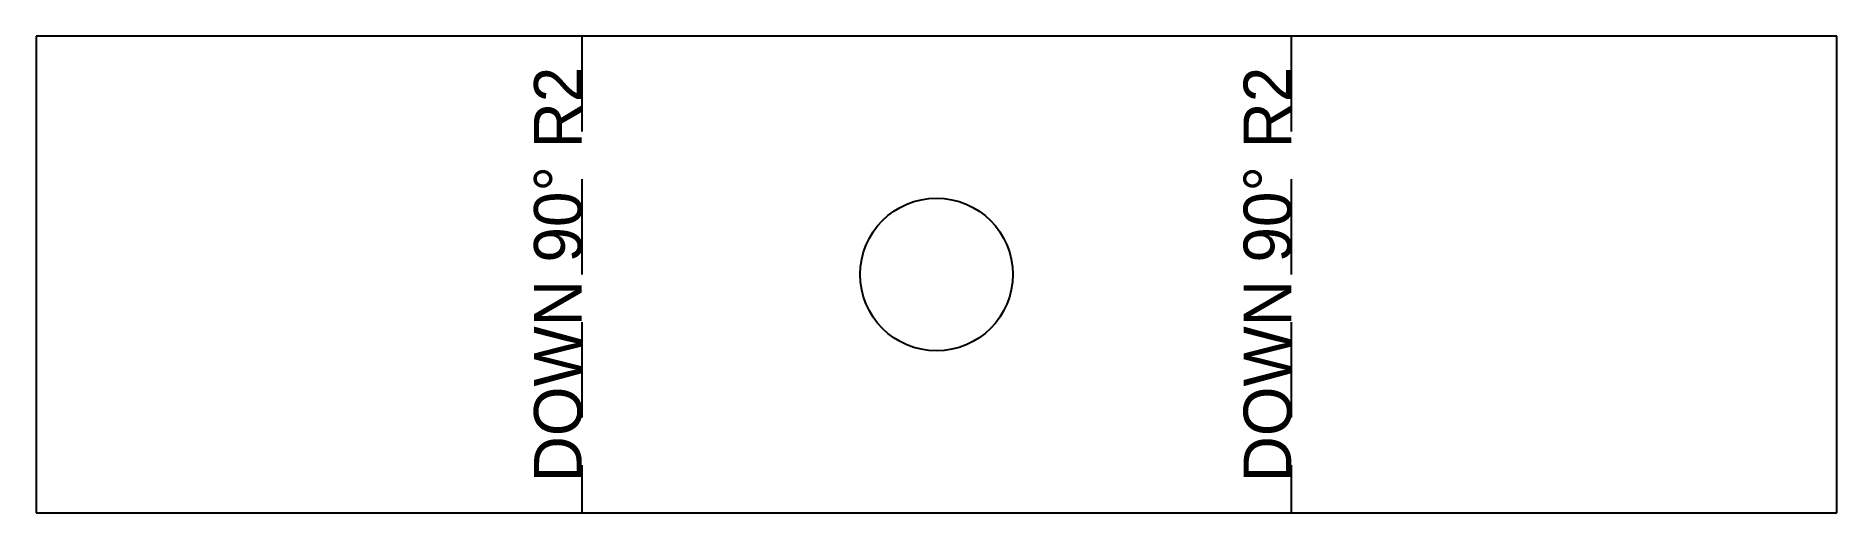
# Model space of a CAD drawing. Header units: millimetres. Extents: x 0 to 94.4, y 0 to 25.
import ezdxf
from ezdxf.enums import TextEntityAlignment as Align

# ---------------------------------------------------------------- set-up
doc = ezdxf.new("R2010")
doc.units = ezdxf.units.MM
doc.linetypes.add('DASHED', pattern=[7.5, 5, -2.5])
for name, color, linetype in [('BEND_DOWN', 1, 'DASHED'), ('BEND_NOTES', 2, 'Continuous'), ('OUTLINE', 7, 'Continuous')]:
    doc.layers.add(name, color=color, linetype=linetype)

msp = doc.modelspace()

# ---------------------------------------------------------------- linework, layer by layer
at = {"layer": 'BEND_DOWN'}
for p, q in [((28.589, 25), (28.589, 0)), ((65.767, 25), (65.767, 0))]:
    msp.add_line(p, q, dxfattribs=at)
at = {"layer": 'OUTLINE'}
for p, q in [((94.357, 25), (0, 25)), ((0, 25), (0, 0)), ((94.357, 0), (94.357, 25)), ((0, 0), (94.357, 0))]:
    msp.add_line(p, q, dxfattribs=at)
msp.add_circle((47.178, 12.5), 4, dxfattribs=at)

# ---------------------------------------------------------------- texts
at = {"layer": 'BEND_NOTES'}
for p in [(28.589, 12.5), (65.767, 12.5)]:
    msp.add_text('DOWN 90%%d R2', height=2.5, rotation=90, dxfattribs=at).set_placement(p, align=Align.CENTER)

doc.saveas('drawing.dxf')
